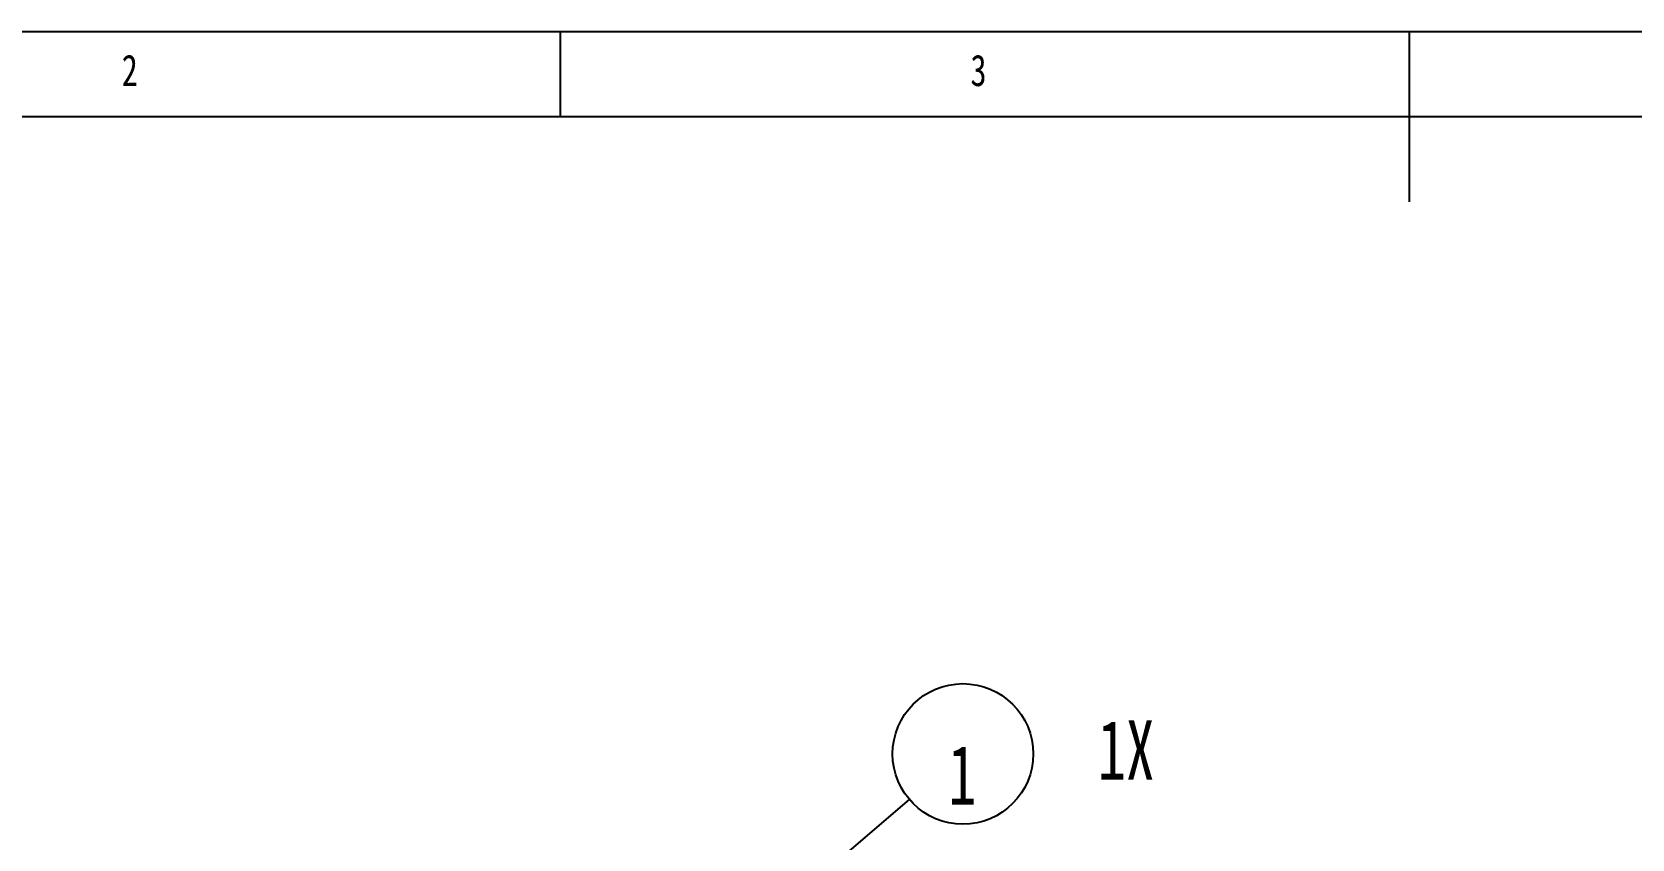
# Model space of a CAD drawing. Extents: x 5 to 292, y 5 to 205.
# Drawn here: x 67.4 to 161.6, y 157.5 to 205 of the extents above; entities that cross this region are included whole.
import ezdxf

# ---------------------------------------------------------------- set-up
doc = ezdxf.new("R2010")
doc.units = 0
doc.linetypes.add('SLD-实线', pattern=[0])
doc.layers.get('0').update_dxf_attribs({"linetype": 'CONTINUOUS'})
doc.layers.add('尺寸线', color=3, linetype='SLD-实线')
doc.styles.add('SLDTEXTSTYLE1', font='TXT', dxfattribs={"width": 0.7})
doc.styles.add('SLDTEXTSTYLE3', font='TXT', dxfattribs={"width": 0.75})
doc.dimstyles.new('SLDDIMSTYLE1', dxfattribs={"dimtxt": 0.18, "dimasz": 0.8, "dimexe": 0, "dimexo": 0.0625, "dimgap": 0, "dimtad": 0, "dimtih": 1, "dimtoh": 1, "dimdec": 0, "dimrnd": 1e-09, "dimzin": 0, "dimtxsty": 'STANDARD', "dimblk1": 'DOT', "dimblk2": 'DOT', "dimsah": 1, "dimcen": 0.09, "dimazin": 3, "dimtfac": 0.8, "dimtdec": 0, "dimtofl": 0, "dimtmove": 0, "dimatfit": 3, "dimtolj": 1, "dimtzin": 0})

# ---------------------------------------------------------------- blocks, each defined once
blk = doc.blocks.new('工程图55')
at = {"color": 179, "linetype": 'SLD-实线'}
for p, q in [((292, 205), (5, 205)), ((98.5, 205), (98.5, 200)), ((148.5, 205), (148.5, 195)), ((287, 200), (10, 200))]:
    blk.add_line(p, q, dxfattribs=at)
blk = doc.blocks.new('SW_NOTE_3')
at = {"layer": '尺寸线', "color": 0}
blk.add_circle((3.147, 2.691), 4.141, dxfattribs=at)
at = {"layer": '尺寸线', "color": 0, "char_height": 3.5, "attachment_point": 2, "style": 'SLDTEXTSTYLE1'}
for s, insert in [('1X', (12.757, 4.666)), ('1', (3.113, 3.198))]:
    blk.add_mtext(s, dxfattribs=dict(at, insert=insert))

msp = doc.modelspace()

# ---------------------------------------------------------------- block references
at = {"color": 7, "linetype": 'CONTINUOUS'}
msp.add_blockref('工程图55', (0, 0), dxfattribs=at)
at = {"layer": '尺寸线'}
msp.add_blockref('SW_NOTE_3', (119.075, 159.777), dxfattribs=at)

# ---------------------------------------------------------------- texts
at = {"color": 7, "linetype": 'CONTINUOUS', "char_height": 1.852, "attachment_point": 1, "style": 'SLDTEXTSTYLE3'}
for s, insert in [('2', (72.667, 203.668)), ('3', (122.667, 203.668))]:
    msp.add_mtext(s, dxfattribs=dict(at, insert=insert))

# ---------------------------------------------------------------- leaders
at = {"layer": '尺寸线'}
msp.add_leader([(96.971, 140.876), (119.075, 159.777)], dimstyle='SLDDIMSTYLE1', dxfattribs=at)

doc.saveas('drawing.dxf')
